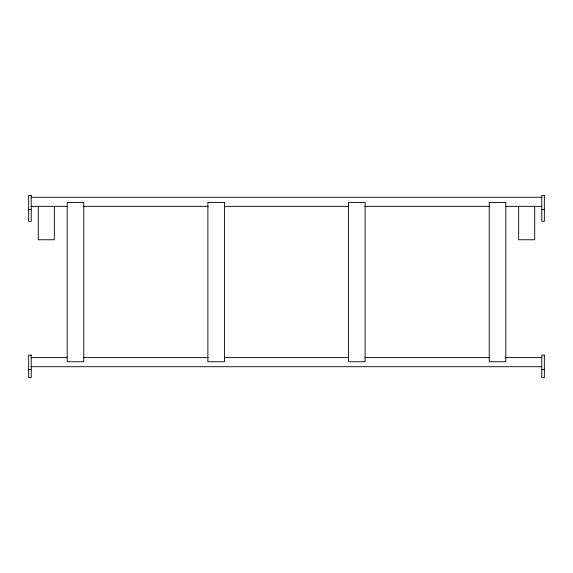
<?xml version="1.0" encoding="UTF-8"?>
<svg xmlns="http://www.w3.org/2000/svg" width="573" height="573" viewBox="0 0 573 573"><rect width="100%" height="100%" fill="white"/><g stroke="black" fill="none" stroke-linecap="round" stroke-linejoin="round"><path stroke-width="0.86" d="M31.221 197.27L541.779 197.27M31.221 206.359L66.984 206.359M83.078 206.359L208.264 206.359M224.358 206.359L348.642 206.359M364.736 206.359L489.922 206.359M506.016 206.359L541.779 206.359M28.65 209.467L31.221 209.467M541.779 209.467L544.35 209.467M31.221 357.616L66.984 357.616M83.078 357.616L208.264 357.616M224.358 357.616L348.642 357.616M364.736 357.616L489.922 357.616M506.016 357.616L541.779 357.616M31.221 366.706L541.779 366.706M28.65 369.478L31.221 369.478M541.779 369.478L544.35 369.478M534.716 206.359L534.716 239.758L518.658 239.758L518.658 206.359M54.342 206.359L54.342 239.758L38.284 239.758L38.284 206.359M348.556 202.434L348.556 361.749L365.13 361.749L365.13 202.434L348.556 202.434M489.235 202.434L489.235 361.749L505.809 361.749L505.809 202.434L489.235 202.434M31.221 195.4L28.65 195.4L28.65 221.271L31.221 221.271L31.221 195.4M544.35 195.4L541.779 195.4L541.779 221.271L544.35 221.271L544.35 195.4M83.765 202.434L67.191 202.434L67.191 361.749L83.765 361.749L83.765 202.434M224.444 202.434L207.87 202.434L207.87 361.749L224.444 361.749L224.444 202.434M31.221 355.117L28.65 355.117L28.65 377.6L31.221 377.6L31.221 355.117M544.35 355.117L541.779 355.117L541.779 377.6L544.35 377.6L544.35 355.117"/></g></svg>
